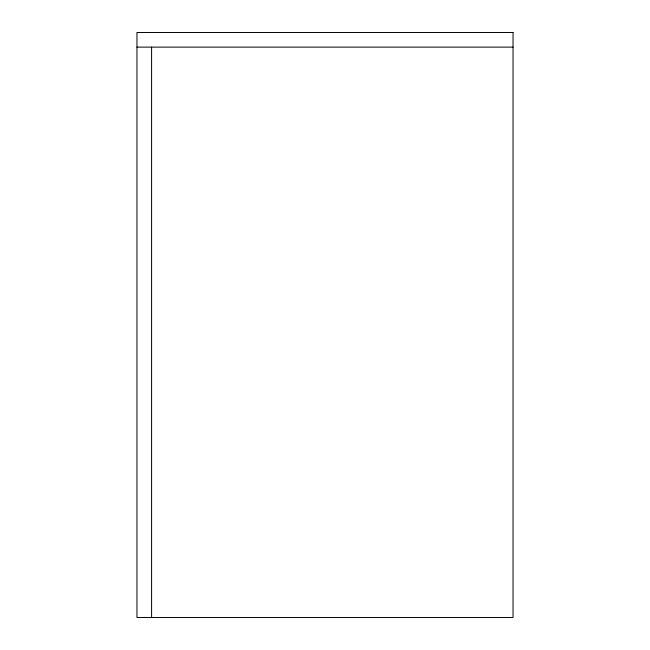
<?xml version="1.0" encoding="UTF-8"?>
<svg xmlns="http://www.w3.org/2000/svg" width="650" height="650" viewBox="0 0 650 650"><rect width="100%" height="100%" fill="white"/><g stroke="black" fill="none" stroke-linecap="round" stroke-linejoin="round"><path stroke-width="0.97" d="M136.963 47.125L513.037 47.125M151.588 47.125L151.588 617.5M513.037 32.5L136.963 32.5L136.963 617.5L513.037 617.5L513.037 32.5"/></g></svg>
